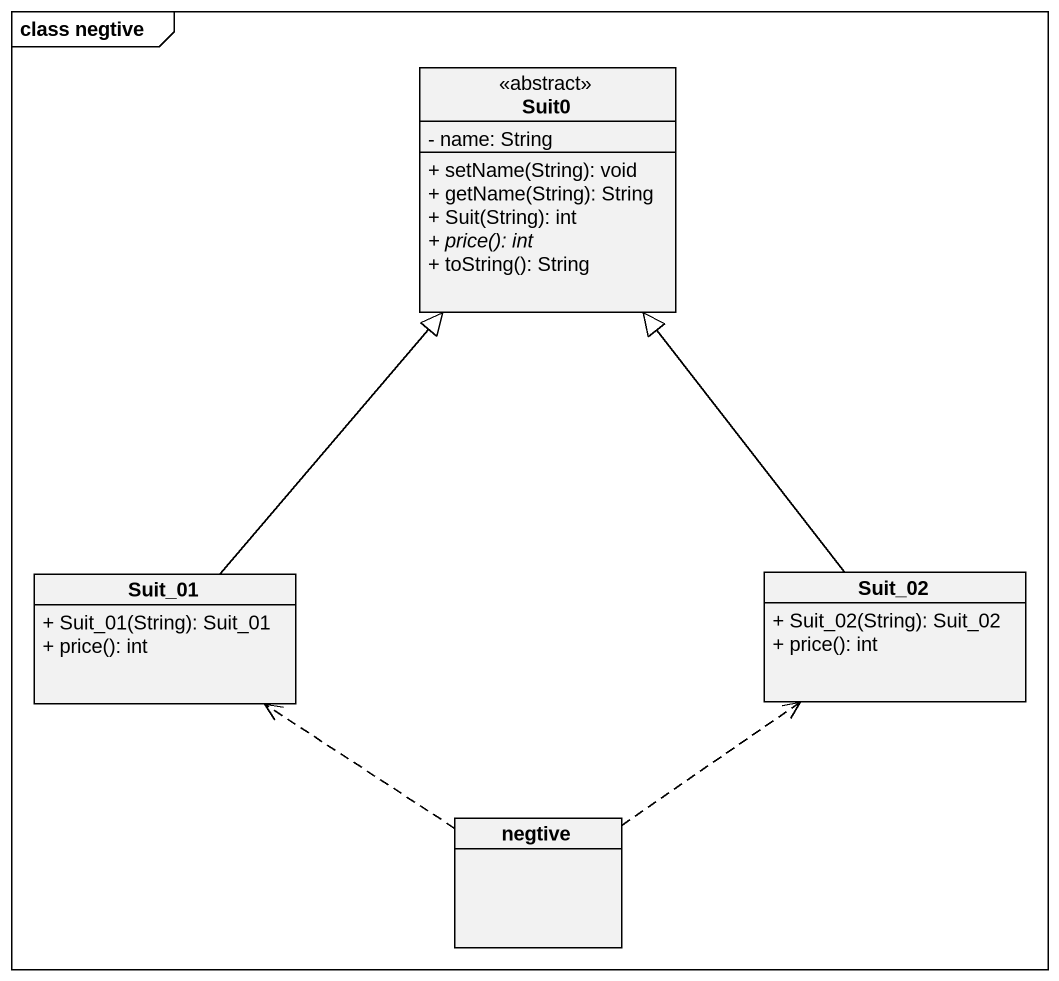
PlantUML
@startuml
mainframe class negtive
hide circle
hide empty members
skinparam classAttributeIconSize 0
class Suit0 <<abstract>> {
  - name: String
  + setName(String): void
  + getName(String): String
  + Suit(String): int
  {abstract} + price(): int
  + toString(): String
}
class Suit_01 {
  + Suit_01(String): Suit_01
  + price(): int
}
class Suit_02 {
  + Suit_02(String): Suit_02
  + price(): int
}
class negtive
Suit_01 -up-|> Suit0
Suit_02 -up-|> Suit0
negtive .up.> Suit_01
negtive .up.> Suit_02
@enduml
